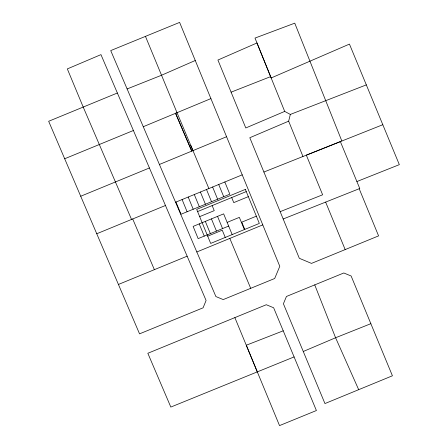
<?xml version="1.0" encoding="UTF-8"?>
<svg xmlns="http://www.w3.org/2000/svg" width="448" height="448" viewBox="0 0 448 448"><rect width="100%" height="100%" fill="white"/><g stroke="black" fill="none" stroke-linecap="round" stroke-linejoin="round"><path stroke-width="0.67" d="M302.966 156.492L288.658 121.173L290.326 114.436L366.341 84.879M195.266 60.491L161.347 75.326L127.114 88.945M208.886 188.535L177.027 112.7L175.577 113.31L189.538 145.958L190.781 145.432L192.97 150.606M284.698 111.406L245.79 127.96L217.918 60.043L256.984 42.963L284.698 111.406L290.326 114.436M288.658 121.173L249.805 137.726L299.32 258.3L311.489 263.396L378.588 235.889L359.19 188.748M303.279 351.478L335.591 337.753L370.854 323.686L392.42 375.788L324.951 403.558L283.405 303.783L286.44 296.47L343.823 272.978L351.137 276.013L370.854 323.686M143.27 126.717L215.886 296.548L223.222 299.583L274.691 278.494L279.787 266.302L179.614 22.4L110.723 50.59L143.27 126.717L210.918 98.605M159.421 164.466L226.576 136.724M117.37 93.01L48.664 121.279L139.546 333.85L203.078 307.821L206.091 300.485L100.957 54.628L67.329 68.908L83.216 107.078L131.55 219.447M64.686 158.76L133.398 130.491M80.707 196.246L149.419 167.972M96.757 233.755L165.469 205.481M175.549 202.238L242.228 174.838M197.59 211.579L246.249 191.582M199.674 216.636L214.234 210.655L212.156 205.593M248.332 196.644L233.766 202.625L231.689 197.568M227.147 222.382L239.355 217.37L244.373 229.578M228.665 226.072L198.145 238.61L193.127 226.402L223.647 213.864L232.165 234.59M207.698 236.169L222.258 230.188L225.243 237.434M256.357 216.177L241.791 222.158L244.77 229.41M196.823 251.966L262.791 224.885M118.429 284.458L187.135 256.189M294.095 356.916L170.822 407.07L147.834 353.276L266.302 304.73L273.638 307.77L316.4 410.53L279.524 425.6L234.864 317.615M263.9 172.038L382.81 124.712M280.157 211.658L322.627 194.79L306.342 155.17L340.368 141.607L359.766 188.513L283.164 218.999M356.894 181.541L399.336 164.651L349.446 44.1L271.158 77.963L255.002 38.08L294.756 23.167L341.846 141.025M231.112 92.165L270.631 76.619M283.248 330.814L246.294 345.223L257.298 371.885M358.686 389.676L335.591 337.753L314.737 284.883M189.538 145.958L191.755 151.105L175.577 113.31M132.709 218.971L154.381 269.679M177.027 112.7L145.46 36.389M229.818 238.426L250.701 288.316M325.64 202.104L345.173 249.592M224.818 181.989L229.835 194.197L181.003 214.262L175.991 202.054M218.714 184.498L223.731 196.706M212.61 187.006L217.627 199.214M206.506 189.515L211.523 201.723M217.543 216.373L222.561 228.581M200.402 192.024L205.419 204.232M211.439 218.882L216.457 231.09M194.298 194.533L199.315 206.741M205.335 221.39L210.353 233.593M188.199 197.042L193.211 209.25M199.231 223.894L204.249 236.102M182.095 199.55L187.107 211.753M245.353 189.392L196.689 209.384L210.678 243.421L259.336 223.429L245.353 189.392"/></g></svg>
